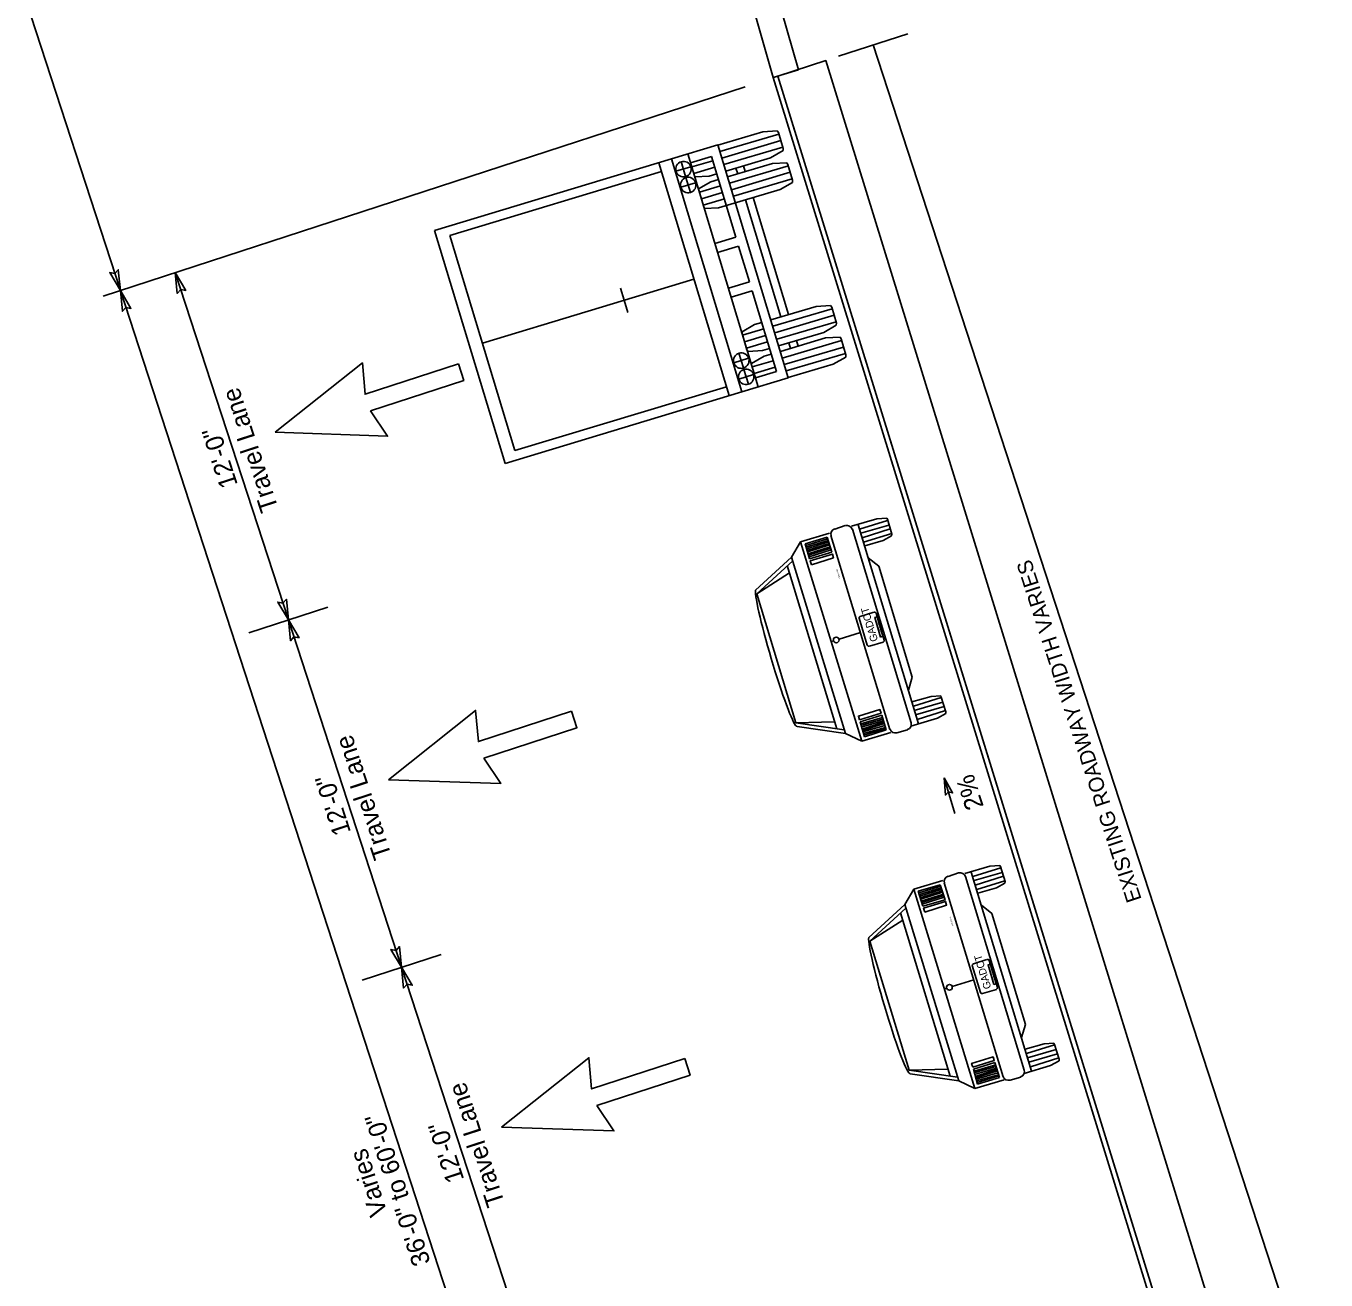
# Model space of a CAD drawing. Extents: x 958460 to 961179, y 797017 to 803764.
# Drawn here: x 960477.9 to 960672.2, y 797656 to 797843.4 of the extents above; entities that cross this region are included whole.
import ezdxf

# ---------------------------------------------------------------- set-up
doc = ezdxf.new("R2010")
doc.units = 0
for name, color, linetype in [('SIGN_P_SM-Markings', 7, 'Continuous'), ('TYPS_E_Line-Exist-Asph-Line', 7, 'Continuous'), ('TYPS_P_Line-Fin-Grade-Asph', 7, 'Continuous'), ('TYPS_P_Slope-Label-Dim', 7, 'Continuous'), ('TYPS_P_Vehicle', 7, 'Continuous')]:
    doc.layers.add(name, color=color, linetype=linetype)

msp = doc.modelspace()

# ---------------------------------------------------------------- linework, layer by layer
at = {"layer": 'SIGN_P_SM-Markings'}
for points in [[(960542.49, 797792.92), (960528.56, 797788.38), (960528.15, 797793.06), (960515.11, 797782.7)], [(960529.36, 797785.91), (960543.29, 797790.45), (960542.49, 797792.92)], [(960515.11, 797782.7), (960531.9, 797782.11), (960529.36, 797785.91)], [(960559.41, 797741.01), (960545.48, 797736.47), (960545.07, 797741.14), (960532.03, 797730.78)], [(960546.28, 797734), (960560.21, 797738.54), (960559.41, 797741.01)], [(960532.03, 797730.78), (960548.82, 797730.2), (960546.28, 797734)], [(960576.33, 797689.1), (960562.4, 797684.56), (960562, 797689.23), (960548.95, 797678.87)], [(960563.2, 797682.09), (960577.13, 797686.63), (960576.33, 797689.1)], [(960548.95, 797678.87), (960565.74, 797678.29), (960563.2, 797682.09)]]:
    msp.add_lwpolyline(points, dxfattribs=at)
at = {"layer": 'TYPS_E_Line-Exist-Asph-Line'}
for points in [[(960593.32, 797836.86), (960580.72, 797880.65), (960578.54, 797879.94), (960577.47, 797877.99), (960589.55, 797835.7)], [(960661.85, 797629.56), (960597.41, 797838.25), (960590.26, 797835.93), (960654.73, 797627.24)]]:
    msp.add_lwpolyline(points, close=True, dxfattribs=at)
at = {"layer": 'TYPS_P_Line-Fin-Grade-Asph'}
for p, q in [((960597.41, 797838.25), (960590.27, 797835.94)), ((960589.55, 797835.7), (960590.28, 797835.92)), ((960589.55, 797835.7), (960670.11, 797574.82)), ((960590.27, 797835.94), (960670.84, 797575.06))]:
    msp.add_line(p, q, dxfattribs=at)
at = {"layer": 'TYPS_P_Slope-Label-Dim'}
for p, q in [((960477.86, 797847.15), (960491.96, 797803.89)), ((960585.39, 797834.34), (960489.4, 797803.06)), ((960500.16, 797806.56), (960517.09, 797754.65)), ((960491.96, 797803.89), (960576.56, 797544.33)), ((960522.98, 797756.57), (960511.19, 797752.73)), ((960517.09, 797754.65), (960534.01, 797702.74)), ((960616.73, 797725.74), (960615.11, 797731.06)), ((960539.9, 797704.66), (960528.11, 797700.82)), ((960534.01, 797702.74), (960550.93, 797650.83))]:
    msp.add_line(p, q, dxfattribs=at)
for points in [[(960599.34, 797838.89), (960609.69, 797842.26)], [(960672.2, 797632.93), (960604.51, 797840.58)]]:
    msp.add_lwpolyline(points, dxfattribs=at)
for points in [[(960491.96, 797803.89), (960491.66, 797806.99), (960491.14, 797806.41), (960490.37, 797806.56)], [(960500.16, 797806.56), (960500.47, 797803.46), (960500.99, 797804.04), (960501.75, 797803.89)], [(960491.96, 797803.89), (960492.26, 797800.79), (960492.78, 797801.37), (960493.54, 797801.21)], [(960517.09, 797754.65), (960516.78, 797757.75), (960516.26, 797757.17), (960515.5, 797757.33)], [(960517.09, 797754.65), (960517.39, 797751.55), (960517.91, 797752.13), (960518.67, 797751.98)], [(960615.11, 797731.06), (960616.38, 797728.8), (960615.75, 797728.94), (960615.3, 797728.47)], [(960534.01, 797702.74), (960533.71, 797705.84), (960533.18, 797705.26), (960532.42, 797705.42)], [(960534.01, 797702.74), (960534.31, 797699.64), (960534.83, 797700.22), (960535.59, 797700.06)]]:
    msp.add_lwpolyline(points, close=True, dxfattribs=at)
at = {"layer": 'TYPS_P_Vehicle'}
for p, q in [((960581.3, 797825.63), (960588.03, 797827.62)), ((960588.03, 797827.62), (960590.17, 797827.74)), ((960590.17, 797827.74), (960590.34, 797827.49)), ((960590.42, 797827.27), (960581.59, 797824.66)), ((960590.7, 797826.3), (960581.89, 797823.69)), ((960590.34, 797827.49), (960591.06, 797825.1)), ((960574.35, 797823.57), (960581.29, 797825.66)), ((960587.32, 797789.49), (960576.79, 797824.3)), ((960577.19, 797822.96), (960580.34, 797823.92)), ((960583.99, 797811.87), (960580.34, 797823.92)), ((960591.81, 797790.85), (960581.29, 797825.66)), ((960591, 797825.33), (960582.18, 797822.72)), ((960591.05, 797824.8), (960589.18, 797823.72)), ((960591.06, 797825.1), (960591.05, 797824.8)), ((960574.35, 797823.57), (960538.95, 797812.86)), ((960572.45, 797822.99), (960582.98, 797788.18)), ((960584.87, 797788.75), (960574.35, 797823.57)), ((960575.02, 797821.71), (960577.24, 797822.38)), ((960576.46, 797820.94), (960575.79, 797823.15)), ((960580.53, 797823.29), (960577.38, 797822.35)), ((960580.83, 797822.32), (960577.67, 797821.37)), ((960589.18, 797823.72), (960582.47, 797821.74)), ((960582.73, 797820.89), (960589.43, 797822.88)), ((960591.83, 797822.52), (960583.02, 797819.92)), ((960584.25, 797821.34), (960583.99, 797822.19)), ((960585.39, 797821.68), (960585.13, 797822.52)), ((960589.43, 797822.88), (960591.59, 797822.99)), ((960591.59, 797822.99), (960591.76, 797822.74)), ((960591.76, 797822.74), (960592.45, 797820.36)), ((960572.86, 797821.65), (960541.24, 797812.1)), ((960575.74, 797819.32), (960577.96, 797819.98)), ((960577.19, 797818.55), (960576.52, 797820.77)), ((960579.99, 797821), (960577.84, 797820.89)), ((960578.39, 797819.08), (960580.23, 797820.14)), ((960581.12, 797821.34), (960579.99, 797821)), ((960580.23, 797820.14), (960581.38, 797820.49)), ((960592.11, 797821.55), (960583.32, 797818.94)), ((960592.39, 797820.58), (960583.61, 797817.97)), ((960592.45, 797820.05), (960590.59, 797818.98)), ((960592.45, 797820.36), (960592.45, 797820.05)), ((960581.68, 797819.52), (960578.52, 797818.59)), ((960581.97, 797818.54), (960578.82, 797817.61)), ((960590.59, 797818.98), (960581.4, 797816.25)), ((960582.26, 797817.58), (960579.11, 797816.63)), ((960581.4, 797816.25), (960579.25, 797816.13)), ((960590.71, 797799.96), (960585.43, 797817.44)), ((960591.85, 797800.3), (960586.57, 797817.79)), ((960538.95, 797812.86), (960549.47, 797778.05)), ((960550.95, 797779.96), (960541.24, 797812.1)), ((960583.99, 797811.87), (960580.83, 797810.92)), ((960584.39, 797810.52), (960581.24, 797809.57)), ((960586.01, 797805.17), (960584.39, 797810.52)), ((960577.71, 797805.58), (960546.1, 797796.03)), ((960586.01, 797805.17), (960582.86, 797804.22)), ((960566.74, 797804.24), (960567.28, 797802.44)), ((960567.28, 797802.44), (960567.84, 797800.61)), ((960586.42, 797803.83), (960583.27, 797802.88)), ((960590.06, 797791.77), (960586.42, 797803.83)), ((960589.19, 797799.51), (960595.99, 797801.52)), ((960598.37, 797801.17), (960589.48, 797798.54)), ((960595.99, 797801.52), (960598.13, 797801.64)), ((960598.13, 797801.64), (960598.3, 797801.39)), ((960598.3, 797801.39), (960599.01, 797799)), ((960584.92, 797797.72), (960586.78, 797798.81)), ((960586.78, 797798.81), (960587.85, 797799.11)), ((960598.66, 797800.19), (960589.78, 797797.57)), ((960598.95, 797799.23), (960590.08, 797796.6)), ((960598.99, 797798.71), (960597.13, 797797.63)), ((960599.01, 797799), (960598.99, 797798.71)), ((960584.92, 797797.44), (960584.92, 797797.72)), ((960585.63, 797795.03), (960584.92, 797797.44)), ((960588.14, 797798.15), (960584.98, 797797.2)), ((960588.43, 797797.17), (960585.27, 797796.24)), ((960597.13, 797797.63), (960590.37, 797795.62)), ((960590.63, 797794.77), (960597.39, 797796.79)), ((960597.39, 797796.79), (960599.55, 797796.89)), ((960599.55, 797796.89), (960599.7, 797796.65)), ((960599.7, 797796.65), (960600.42, 797794.25)), ((960588.73, 797796.2), (960585.56, 797795.26)), ((960585.8, 797794.79), (960585.63, 797795.03)), ((960587.96, 797794.9), (960585.8, 797794.79)), ((960589.02, 797795.23), (960587.96, 797794.9)), ((960599.78, 797796.42), (960590.92, 797793.79)), ((960600.07, 797795.44), (960591.21, 797792.83)), ((960592.14, 797795.23), (960591.88, 797796.07)), ((960593.28, 797795.56), (960593.03, 797796.41)), ((960583.68, 797793.09), (960585.89, 797793.76)), ((960585.11, 797792.31), (960584.44, 797794.53)), ((960586.33, 797792.99), (960588.2, 797794.05)), ((960586.33, 797792.68), (960586.33, 797792.99)), ((960589.57, 797793.4), (960586.41, 797792.47)), ((960588.2, 797794.05), (960589.28, 797794.38)), ((960600.35, 797794.48), (960591.5, 797791.86)), ((960598.54, 797792.88), (960591.8, 797790.88)), ((960600.41, 797793.95), (960598.54, 797792.88)), ((960600.42, 797794.25), (960600.41, 797793.95)), ((960584.41, 797790.66), (960586.63, 797791.32)), ((960584.87, 797788.75), (960591.81, 797790.85)), ((960585.85, 797789.87), (960585.18, 797792.09)), ((960589.87, 797792.43), (960586.71, 797791.5)), ((960586.91, 797790.82), (960590.06, 797791.77)), ((960582.56, 797789.51), (960550.95, 797779.96)), ((960584.87, 797788.75), (960549.47, 797778.05)), ((960601.28, 797768.68), (960605.04, 797769.75)), ((960606.65, 797769.51), (960602.46, 797768.24)), ((960605.04, 797769.75), (960606.53, 797769.86)), ((960606.53, 797769.86), (960606.63, 797769.7)), ((960606.63, 797769.7), (960607.31, 797767.48)), ((960597.98, 797767.6), (960593.66, 797766.34)), ((960598.78, 797768.24), (960600.34, 797768.75)), ((960610.18, 797739.27), (960601.41, 797768.24)), ((960611.27, 797739.15), (960602.25, 797768.89)), ((960606.87, 797768.82), (960602.67, 797767.64)), ((960607.05, 797768.26), (960602.84, 797766.93)), ((960607.28, 797767.57), (960603.06, 797766.28)), ((960607.31, 797767.48), (960607.25, 797767.22)), ((960592.3, 797764.03), (960593.66, 797766.34)), ((960602.79, 797736.54), (960593.66, 797766.34)), ((960594.33, 797766.03), (960597.61, 797767)), ((960595.01, 797763.81), (960594.33, 797766.03)), ((960594.42, 797765.77), (960597.68, 797766.79)), ((960594.49, 797765.55), (960597.76, 797766.52)), ((960594.58, 797765.3), (960597.84, 797766.31)), ((960594.66, 797765.03), (960597.91, 797766.09)), ((960594.73, 797764.82), (960597.97, 797765.88)), ((960594.77, 797764.55), (960598.07, 797765.57)), ((960597.61, 797767), (960598.34, 797764.76)), ((960607.01, 797738.29), (960598.18, 797767.28)), ((960606, 797766.53), (960603.24, 797765.72)), ((960607.25, 797767.22), (960606, 797766.53)), ((960586.92, 797759.12), (960592.3, 797764.03)), ((960587.1, 797758.56), (960592.47, 797763.51)), ((960600.37, 797737.66), (960592.3, 797764.03)), ((960594.84, 797764.33), (960598.14, 797765.36)), ((960594.92, 797764.07), (960598.21, 797765.14)), ((960598.34, 797764.76), (960595.01, 797763.81)), ((960605.33, 797762.67), (960603.77, 797763.93)), ((960587.1, 797758.56), (960592.01, 797761.69)), ((960599.08, 797738.39), (960591.66, 797762.77)), ((960610.34, 797746.12), (960605.33, 797762.67)), ((960592.95, 797739.27), (960587.1, 797758.56)), ((960602.61, 797752.79), (960599.4, 797751.79)), ((960598.62, 797751.54), (960598.23, 797751.41)), ((960610.34, 797746.12), (960609.78, 797744.17)), ((960610.3, 797742.43), (960613.16, 797743.21)), ((960610.51, 797741.78), (960614.69, 797743.04)), ((960614.92, 797742.35), (960610.64, 797741.1)), ((960613.16, 797743.21), (960614.61, 797743.3)), ((960614.61, 797743.3), (960614.67, 797743.13)), ((960614.67, 797743.13), (960615.38, 797740.92)), ((960602.57, 797739.43), (960605.78, 797740.43)), ((960605.78, 797740.43), (960606.46, 797738.21)), ((960615.13, 797741.7), (960610.83, 797740.49)), ((960615.33, 797741.1), (960611.07, 797739.76)), ((960615.37, 797740.68), (960614.11, 797739.98)), ((960615.38, 797740.92), (960615.37, 797740.68)), ((960592.95, 797739.27), (960598.74, 797739.43)), ((960600.19, 797738.22), (960592.95, 797739.27)), ((960600.37, 797737.66), (960593.12, 797738.75)), ((960603.2, 797737.19), (960602.57, 797739.43)), ((960605.94, 797739.81), (960602.65, 797738.88)), ((960605.9, 797740.08), (960602.67, 797739.12)), ((960606.01, 797739.59), (960602.73, 797738.62)), ((960606.08, 797739.37), (960602.83, 797738.32)), ((960606.15, 797739.16), (960602.89, 797738.14)), ((960606.23, 797738.9), (960602.96, 797737.93)), ((960606.33, 797738.6), (960603.04, 797737.67)), ((960606.39, 797738.42), (960603.12, 797737.45)), ((960608.04, 797737.76), (960609.65, 797738.24)), ((960614.11, 797739.98), (960610.15, 797738.78)), ((960602.79, 797736.54), (960600.37, 797737.66)), ((960602.79, 797736.54), (960607.16, 797737.81)), ((960606.46, 797738.21), (960603.2, 797737.19)), ((960618.2, 797716.76), (960621.96, 797717.84)), ((960628.19, 797687.24), (960619.17, 797716.98)), ((960623.57, 797717.6), (960619.39, 797716.33)), ((960623.79, 797716.91), (960619.59, 797715.73)), ((960621.96, 797717.84), (960623.45, 797717.95)), ((960623.45, 797717.95), (960623.55, 797717.79)), ((960623.55, 797717.79), (960624.23, 797715.57)), ((960614.9, 797715.69), (960610.58, 797714.43)), ((960611.25, 797714.12), (960614.53, 797715.09)), ((960614.53, 797715.09), (960615.26, 797712.84)), ((960623.93, 797686.38), (960615.1, 797715.37)), ((960615.7, 797716.33), (960617.26, 797716.84)), ((960627.1, 797687.36), (960618.33, 797716.33)), ((960623.98, 797716.35), (960619.77, 797715.02)), ((960624.2, 797715.65), (960619.98, 797714.37)), ((960624.17, 797715.31), (960622.92, 797714.62)), ((960624.23, 797715.57), (960624.17, 797715.31)), ((960609.23, 797712.12), (960610.58, 797714.43)), ((960619.71, 797684.63), (960610.58, 797714.43)), ((960611.93, 797711.9), (960611.25, 797714.12)), ((960611.34, 797713.86), (960614.6, 797714.87)), ((960611.41, 797713.64), (960614.68, 797714.61)), ((960611.5, 797713.38), (960614.76, 797714.4)), ((960611.58, 797713.12), (960614.83, 797714.18)), ((960611.65, 797712.91), (960614.89, 797713.96)), ((960611.69, 797712.64), (960615, 797713.66)), ((960611.76, 797712.42), (960615.06, 797713.45)), ((960611.84, 797712.16), (960615.13, 797713.23)), ((960622.92, 797714.62), (960620.16, 797713.81)), ((960603.84, 797707.21), (960609.23, 797712.12)), ((960604.02, 797706.65), (960609.4, 797711.6)), ((960617.29, 797685.75), (960609.23, 797712.12)), ((960615.26, 797712.84), (960611.93, 797711.9)), ((960622.25, 797710.76), (960620.69, 797712.02)), ((960604.02, 797706.65), (960608.94, 797709.78)), ((960616, 797686.48), (960608.58, 797710.86)), ((960627.26, 797694.21), (960622.25, 797710.76)), ((960609.87, 797687.36), (960604.02, 797706.65)), ((960615.54, 797699.63), (960615.15, 797699.5)), ((960619.54, 797700.88), (960616.32, 797699.88)), ((960627.26, 797694.21), (960626.7, 797692.26)), ((960627.22, 797690.51), (960630.08, 797691.3)), ((960627.43, 797689.86), (960631.62, 797691.13)), ((960631.84, 797690.44), (960627.56, 797689.19)), ((960632.05, 797689.79), (960627.75, 797688.58)), ((960630.08, 797691.3), (960631.53, 797691.39)), ((960631.53, 797691.39), (960631.59, 797691.22)), ((960631.59, 797691.22), (960632.31, 797689.01)), ((960619.49, 797687.51), (960622.71, 797688.51)), ((960622.86, 797687.9), (960619.57, 797686.97)), ((960622.82, 797688.17), (960619.59, 797687.21)), ((960622.71, 797688.51), (960623.38, 797686.29)), ((960631.03, 797688.07), (960627.07, 797686.87)), ((960632.25, 797689.19), (960628, 797687.85)), ((960632.29, 797688.76), (960631.03, 797688.07)), ((960632.31, 797689.01), (960632.29, 797688.76)), ((960609.87, 797687.36), (960615.66, 797687.52)), ((960617.11, 797686.31), (960609.87, 797687.36)), ((960617.29, 797685.75), (960610.04, 797686.84)), ((960620.12, 797685.28), (960619.49, 797687.51)), ((960622.93, 797687.68), (960619.66, 797686.71)), ((960619.71, 797684.63), (960624.08, 797685.9)), ((960623, 797687.46), (960619.76, 797686.4)), ((960623.07, 797687.25), (960619.81, 797686.23)), ((960623.16, 797686.99), (960619.88, 797686.02)), ((960623.25, 797686.68), (960619.96, 797685.75)), ((960623.31, 797686.51), (960620.04, 797685.54)), ((960623.38, 797686.29), (960620.12, 797685.28)), ((960624.96, 797685.85), (960626.58, 797686.33)), ((960619.71, 797684.63), (960617.29, 797685.75))]:
    msp.add_line(p, q, dxfattribs=at)
for points in [[(960595.3, 797762.9), (960595.11, 797763.51), (960598.42, 797764.49), (960598.55, 797763.96)], [(960605.62, 797752.1), (960604.76, 797755.02), (960605.1, 797755.14), (960605.96, 797752.21)], [(960602.47, 797739.73), (960602.29, 797740.29), (960605.52, 797741.25), (960605.69, 797740.73)], [(960612.23, 797710.99), (960612.03, 797711.6), (960615.34, 797712.58), (960615.47, 797712.05)], [(960622.54, 797700.19), (960621.68, 797703.11), (960622.03, 797703.22), (960622.89, 797700.29)], [(960619.39, 797687.82), (960619.21, 797688.38), (960622.44, 797689.34), (960622.61, 797688.82)]]:
    msp.add_lwpolyline(points, close=True, dxfattribs=at)
for points in [[(960602.56, 797755.17), (960604.59, 797755.83)], [(960603.62, 797750.87), (960602.4, 797754.93)], [(960604.94, 797755.66), (960606.15, 797751.65)], [(960606.02, 797751.31), (960603.95, 797750.74)], [(960619.48, 797703.26), (960621.51, 797703.91)], [(960621.86, 797703.74), (960623.07, 797699.74)], [(960620.54, 797698.96), (960619.32, 797703.01)], [(960622.94, 797699.4), (960620.87, 797698.83)]]:
    msp.add_lwpolyline(points, dxfattribs=at)
for centre in [(960598.99, 797751.66), (960615.91, 797699.75)]:
    msp.add_circle(centre, 0.428, dxfattribs=at)
for centre, start, end in [((960604.71, 797755.58), 16.9314, 106.9314), ((960602.63, 797754.95), 106.9314, 196.9314), ((960603.85, 797750.96), 196.9314, 286.9314), ((960605.92, 797751.59), 286.9314, 16.9314), ((960619.55, 797703.04), 106.9314, 196.9314), ((960621.63, 797703.67), 16.9314, 106.9314), ((960622.84, 797699.68), 286.9314, 16.9314), ((960620.77, 797699.05), 196.9314, 286.9314)]:
    msp.add_arc(centre, 0.247, start, end, dxfattribs=at)
for centre in [(960576.14, 797822.03), (960576.86, 797819.65), (960584.79, 797793.41), (960585.52, 797790.98)]:
    msp.add_ellipse(centre, major_axis=(-1.11, -0.33), ratio=0.999966, dxfattribs=at)
for centre, major_axis, ratio, start_param, end_param in [((960599.01, 797767.49), (-0.787, -0.24), 0.999922, 4.712389, 6.283185), ((960600.59, 797767.96), (0.787, 0.24), 0.999922, 0, 1.570796), ((960590.05, 797749.02), (-3.05, 10.26), 0.073896, 0.175055, 3.141659), ((960607.81, 797738.58), (0.787, 0.24), 0.999922, 3.141593, 4.712389), ((960609.39, 797739.06), (0.787, 0.24), 0.999922, 4.712389, 6.283185), ((960617.51, 797716.05), (0.787, 0.24), 0.999922, 0, 1.570796), ((960615.94, 797715.57), (-0.787, -0.24), 0.999922, 4.712389, 6.283185), ((960606.97, 797697.11), (-3.05, 10.26), 0.073896, 0.175055, 3.141659), ((960624.74, 797686.67), (0.787, 0.24), 0.999922, 3.141593, 4.712389), ((960626.31, 797687.15), (0.787, 0.24), 0.999922, 4.712389, 6.283185)]:
    msp.add_ellipse(centre, major_axis=major_axis, ratio=ratio, start_param=start_param, end_param=end_param, dxfattribs=at)

# ---------------------------------------------------------------- texts
at = {"layer": 'TYPS_P_Slope-Label-Dim'}
for s, height, p in [('Travel Lane', 2.73, (960515.62, 797771.29)), ('12\'-0"', 2.73, (960509.55, 797774.86)), ('EXISTING ROADWAY WIDTH VARIES', 2.275, (960644.66, 797712.89)), ('Travel Lane', 2.73, (960532.54, 797719.38)), ('12\'-0"', 2.73, (960526.47, 797722.95)), ('2%', 2.73, (960621.06, 797726.78)), ('Travel Lane', 2.73, (960549.46, 797667.47)), ('36\'-0" to 60\'-0"', 2.73, (960538.36, 797658.63)), ('12\'-0"', 2.73, (960543.39, 797671.04)), ('Varies', 2.73, (960531.93, 797666.02))]:
    msp.add_text(s, height=height, rotation=108.0541, dxfattribs=at).set_placement(p)
at = {"layer": 'TYPS_P_Vehicle'}
for s, height, p in [('PONTIAC', 0.236, (960599.62, 797760.89)), ('GADOT', 1.112, (960605.25, 797751.6)), ('PAULDING', 0.236, (960605.7, 797752.88)), ('PONTIAC', 0.236, (960616.54, 797708.98)), ('GADOT', 1.112, (960622.18, 797699.68)), ('PAULDING', 0.236, (960622.62, 797700.96))]:
    msp.add_text(s, height=height, rotation=106.9314, dxfattribs=at).set_placement(p)

doc.saveas('drawing.dxf')
